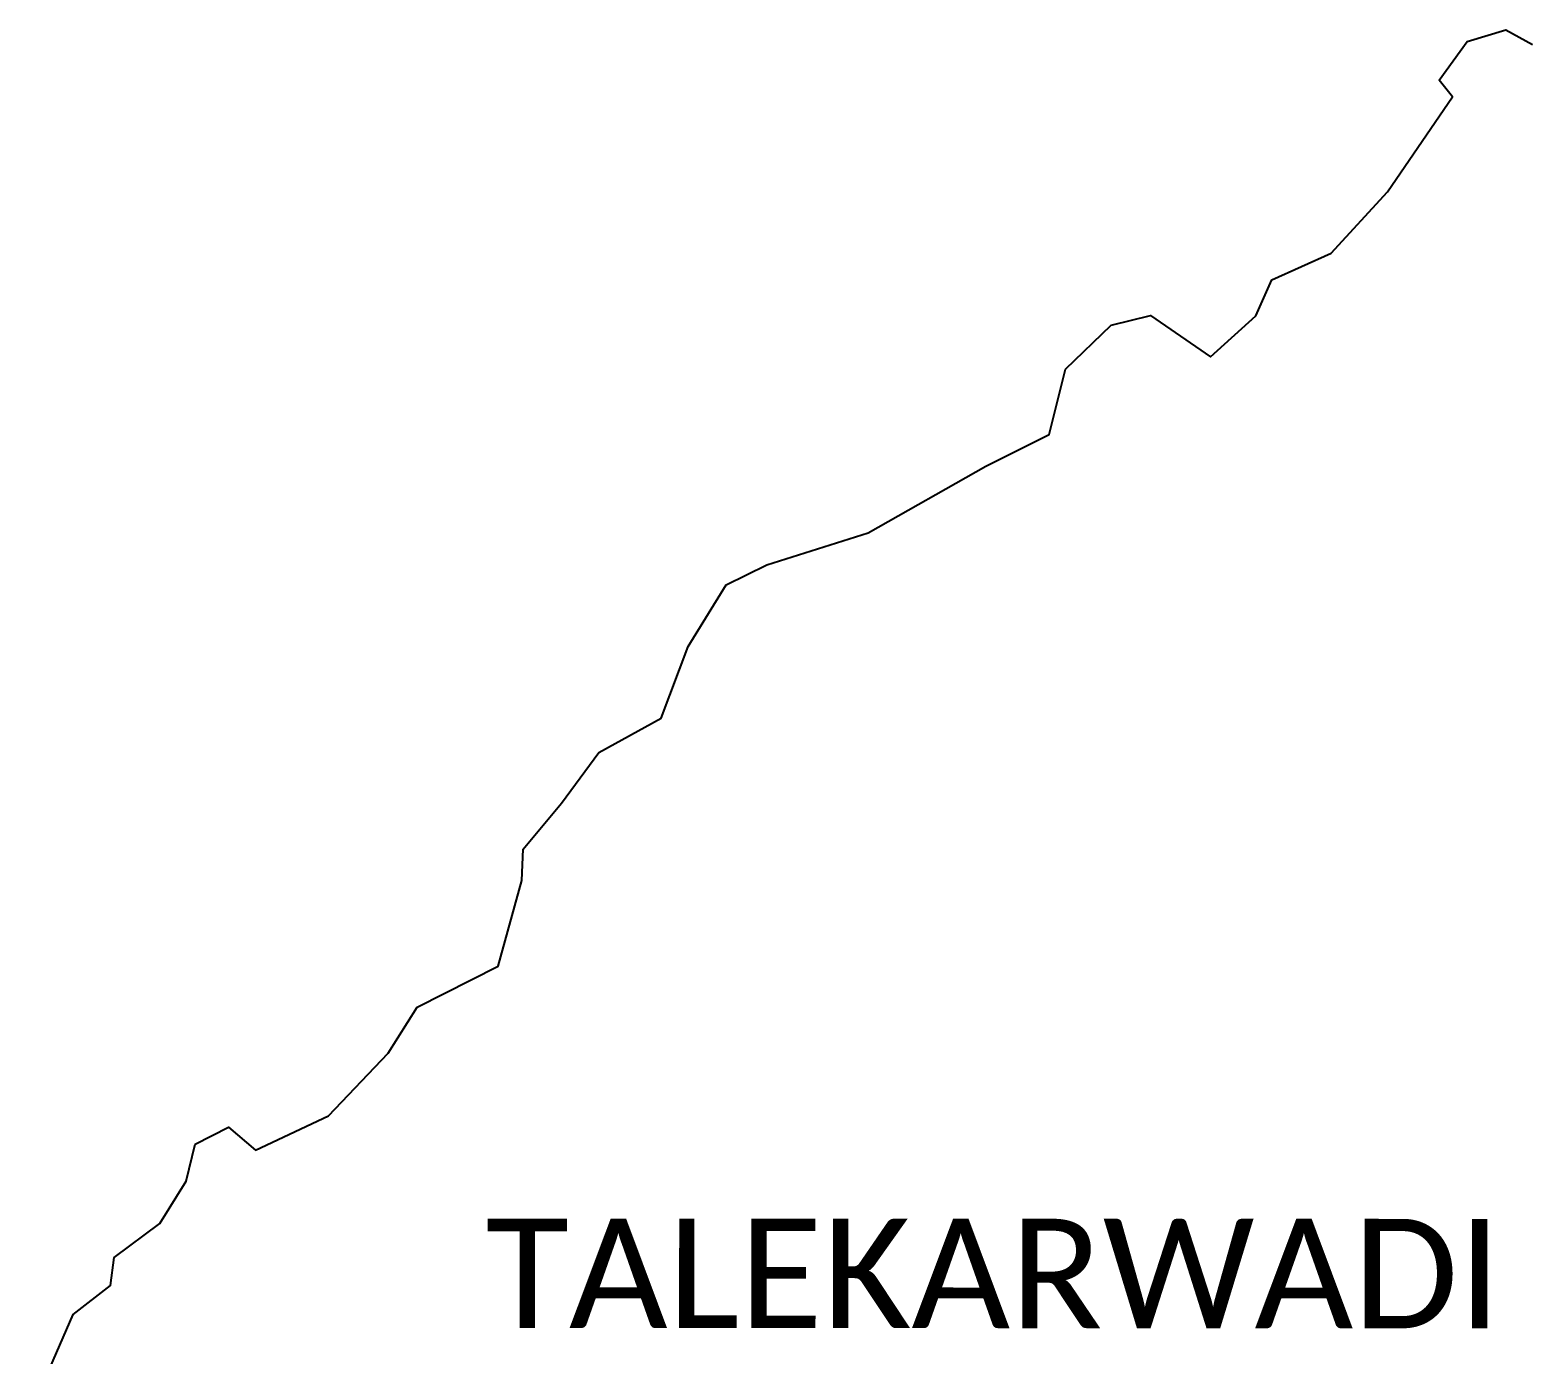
# Model space of a CAD drawing. Header units: metres. Extents: x 349514 to 354608, y 1756794 to 1760807.
# Drawn here: x 350659 to 352623, y 1758435 to 1760173 of the extents above; entities that cross this region are included whole.
import ezdxf

# ---------------------------------------------------------------- set-up
doc = ezdxf.new("R2010")
doc.units = ezdxf.units.M
doc.layers.add('VILLAGE BOUNDRY', color=10, linetype='Continuous')
doc.layers.add('VILLAGE NAME', color=250, linetype='Continuous')

msp = doc.modelspace()

# ---------------------------------------------------------------- linework, layer by layer
at = {"layer": 'VILLAGE BOUNDRY', "color": 3}
msp.add_lwpolyline([(350659.5, 1758355.7), (350716.2, 1758486.7), (350765.4, 1758524.8), (350770.1, 1758561.4), (350830.2, 1758606.2), (350864.7, 1758661.7), (350876.5, 1758710.2), (350920.1, 1758732.5), (350955.6, 1758702.3), (351051.6, 1758747.5), (351129.9, 1758829.6), (351168, 1758890.1), (351274.3, 1758943.9), (351305, 1759056.3), (351307, 1759097.6), (351357.3, 1759157.6), (351406.2, 1759224.2), (351488.3, 1759269.4), (351523.4, 1759363.2), (351573.4, 1759444.2), (351626.9, 1759470.5), (351760, 1759512.6), (351914.1, 1759600.1), (351997.2, 1759641.5), (352018.7, 1759727.5), (352078.6, 1759785.3), (352130.4, 1759797.7), (352209, 1759743.4), (352268.8, 1759797.4), (352289.7, 1759844.6), (352367.7, 1759879.9), (352441.7, 1759960.2), (352526.9, 1760084.8), (352509.3, 1760106.6), (352545.9, 1760157.4), (352596.8, 1760172.7), (352631.9, 1760153.7)], dxfattribs=at)

# ---------------------------------------------------------------- texts
at = {"layer": 'VILLAGE NAME', "insert": (351257.9, 1758612.6), "char_height": 143.7, "attachment_point": 1, "rotation": 359.9793}
msp.add_mtext_dynamic_manual_height_columns('{\\fCalibri|b0|i0|c0|p34;TALEKARWADI}', width=1418, gutter_width=718.5, heights=[0], dxfattribs=at)

doc.saveas('drawing.dxf')
